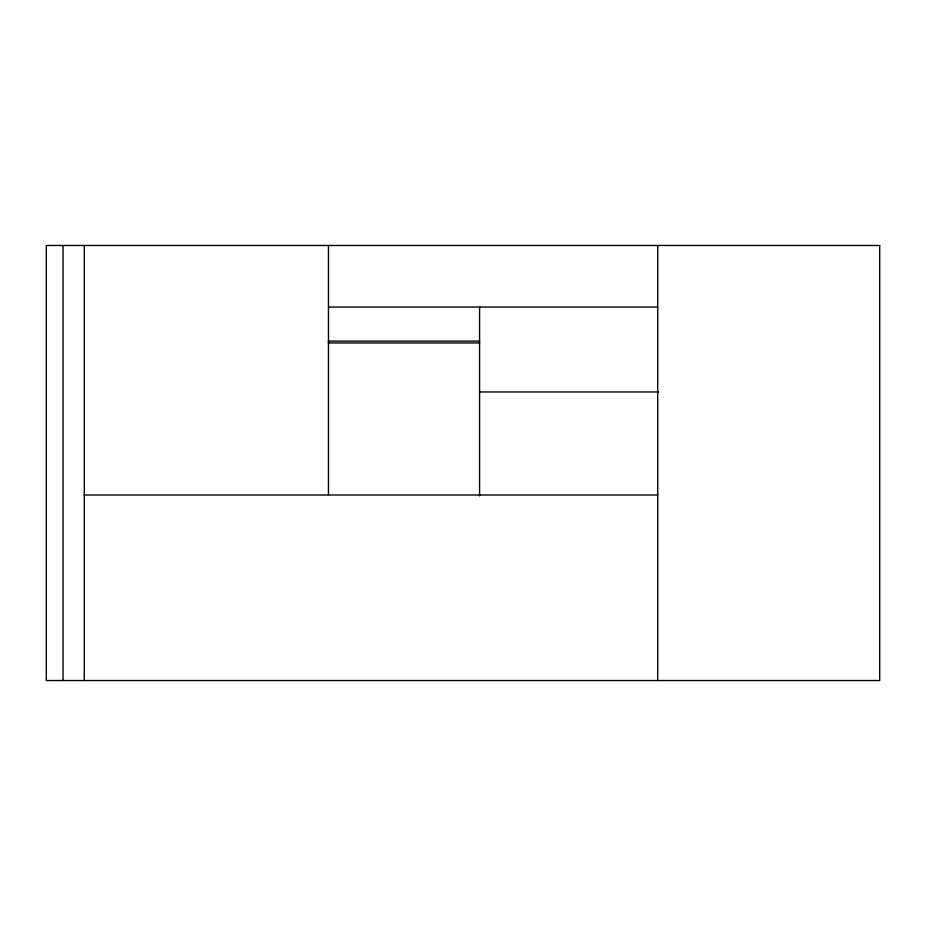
<?xml version="1.0" encoding="UTF-8"?>
<svg xmlns="http://www.w3.org/2000/svg" width="926" height="926" viewBox="0 0 926 926"><rect width="100%" height="100%" fill="white"/><g stroke="black" fill="none" stroke-linecap="round" stroke-linejoin="round"><path stroke-width="1.39" d="M328.464 307.062L657.726 307.062M328.29 341.104L479.587 341.104M328.29 342.944L479.587 342.944M479.587 391.964L658.617 391.964M84.289 495.005L657.726 495.005M657.726 245.471L657.726 680.529M479.587 306.795L479.587 495.873M328.464 245.471L328.464 495.005M84.289 245.471L84.289 680.529M63.026 245.471L63.026 680.529M879.7 245.471L46.3 245.471L46.3 680.529L879.7 680.529L879.7 245.471"/></g></svg>
